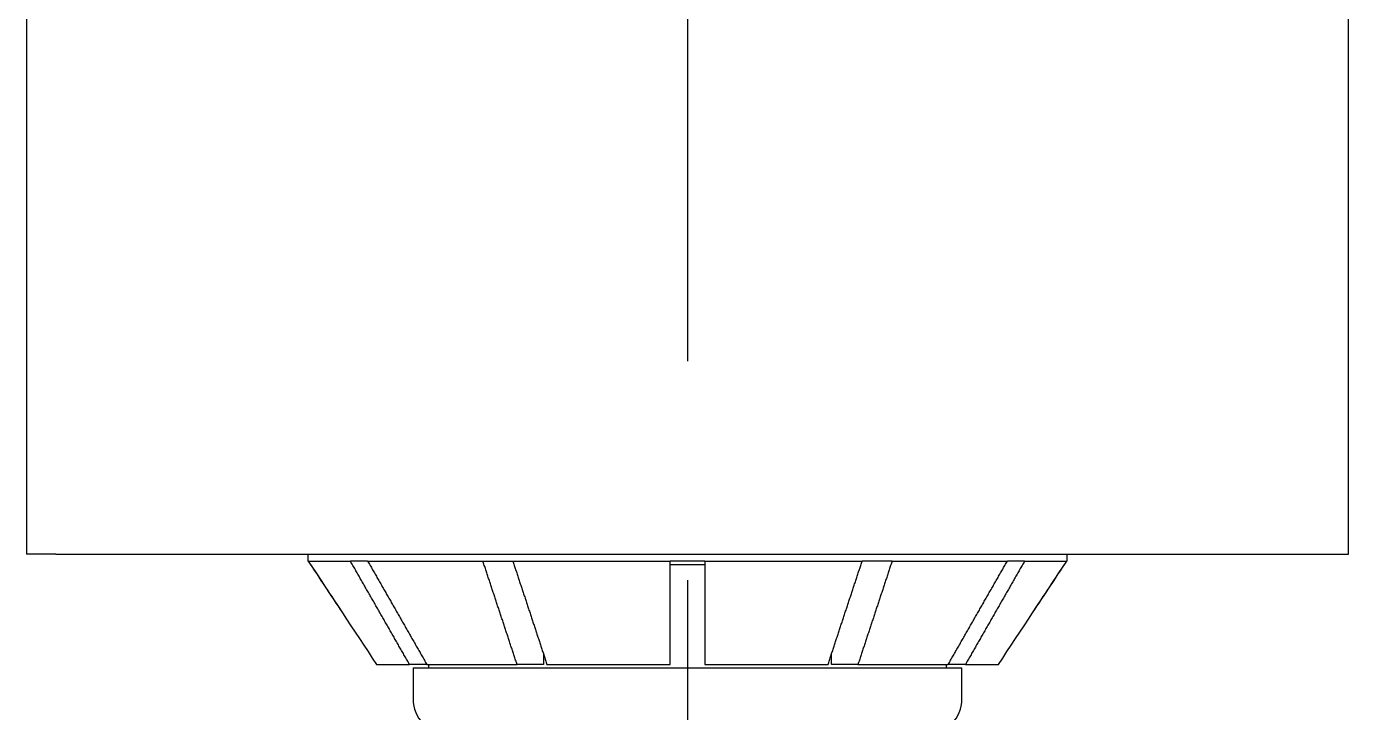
# Model space of a CAD drawing. Extents: x 55 to 320, y 62 to 485.
# Drawn here: x 256.48 to 294.78, y 185 to 204.89 of the extents above; entities that cross this region are included whole.
import ezdxf

# ---------------------------------------------------------------- set-up
doc = ezdxf.new("R2010")
doc.units = 0
doc.header["$MEASUREMENT"] = 0
doc.linetypes.add('CENTER', pattern=[50.8, 31.75, -6.35, 6.35, -6.35])
doc.layers.get('0').update_dxf_attribs({"linetype": 'CONTINUOUS'})
doc.layers.add('FR_QBM1_G14_40U', color=7, linetype='CONTINUOUS')

msp = doc.modelspace()

# ---------------------------------------------------------------- linework, layer by layer
at = {"linetype": 'CENTER'}
msp.add_line((275.628, 379.339), (275.628, 165.681), dxfattribs=at)
at = {"layer": 'FR_QBM1_G14_40U', "color": 5, "linetype": 'Continuous'}
for p, q in [((256.478, 276.596), (256.478, 189.596)), ((294.778, 189.596), (294.778, 243.096)), ((257.326, 189.596), (256.478, 189.596)), ((257.326, 189.596), (260.989, 189.596)), ((260.989, 189.596), (261.65, 189.596)), ((261.65, 189.596), (269.301, 189.596)), ((264.628, 189.596), (264.628, 189.396)), ((269.301, 189.596), (281.955, 189.596)), ((281.955, 189.596), (289.606, 189.596)), ((286.628, 189.396), (286.628, 189.596)), ((289.606, 189.596), (290.267, 189.596)), ((290.267, 189.596), (293.93, 189.596)), ((293.93, 189.596), (294.778, 189.596)), ((264.628, 189.396), (264.639, 189.396)), ((264.639, 189.396), (265.861, 189.396)), ((266.361, 189.396), (265.861, 189.396)), ((266.361, 189.396), (269.7, 189.396)), ((269.7, 189.396), (270.567, 189.396)), ((270.567, 189.396), (275.128, 189.396)), ((276.128, 189.396), (275.128, 189.396)), ((275.128, 186.396), (275.128, 189.396)), ((275.128, 189.296), (276.128, 189.296)), ((276.128, 189.396), (280.689, 189.396)), ((276.128, 189.396), (276.128, 186.396)), ((281.555, 189.396), (280.689, 189.396)), ((281.555, 189.396), (284.894, 189.396)), ((285.394, 189.396), (284.894, 189.396)), ((285.394, 189.396), (286.616, 189.396)), ((286.628, 189.396), (286.616, 189.396)), ((271.453, 186.711), (271.453, 186.396)), ((279.802, 186.396), (279.802, 186.711)), ((266.621, 186.396), (267.577, 186.396)), ((268.077, 186.396), (267.577, 186.396)), ((267.678, 186.296), (283.578, 186.296)), ((267.678, 186.296), (267.678, 185.396)), ((268.077, 186.396), (270.691, 186.396)), ((268.128, 186.396), (268.128, 186.296)), ((271.453, 186.396), (270.691, 186.396)), ((271.557, 186.396), (275.128, 186.396)), ((276.128, 186.396), (279.698, 186.396)), ((280.564, 186.396), (279.802, 186.396)), ((280.564, 186.396), (283.178, 186.396)), ((283.128, 186.296), (283.128, 186.396)), ((283.678, 186.396), (283.178, 186.396)), ((283.578, 185.396), (283.578, 186.296)), ((283.678, 186.396), (284.635, 186.396))]:
    msp.add_line(p, q, dxfattribs=at)
at = {"layer": 'FR_QBM1_G14_40U', "color": 5}
for points in [[(267.577, 186.396, 0), (267.559, 186.428, 0), (267.541, 186.459, 0), (267.523, 186.491, 0), (267.505, 186.523, 0), (267.487, 186.554, 0), (267.469, 186.586, 0), (267.451, 186.617, 0), (267.433, 186.649, 0), (267.415, 186.68, 0), (267.397, 186.712, 0), (267.379, 186.744, 0), (267.361, 186.775, 0), (267.342, 186.807, 0), (267.324, 186.838, 0), (267.306, 186.87, 0), (267.288, 186.901, 0), (267.27, 186.933, 0), (267.252, 186.965, 0), (267.234, 186.996, 0), (267.216, 187.028, 0), (267.198, 187.059, 0), (267.18, 187.091, 0), (267.162, 187.122, 0), (267.144, 187.154, 0), (267.126, 187.186, 0), (267.108, 187.217, 0), (267.09, 187.249, 0), (267.072, 187.28, 0), (267.053, 187.312, 0), (267.035, 187.344, 0), (267.017, 187.375, 0), (266.999, 187.407, 0), (266.981, 187.438, 0), (266.963, 187.47, 0), (266.945, 187.501, 0), (266.927, 187.533, 0), (266.909, 187.565, 0), (266.891, 187.596, 0), (266.873, 187.628, 0), (266.855, 187.659, 0), (266.837, 187.691, 0), (266.819, 187.722, 0), (266.801, 187.754, 0), (266.782, 187.786, 0), (266.764, 187.817, 0), (266.746, 187.849, 0), (266.728, 187.88, 0), (266.71, 187.912, 0), (266.692, 187.944, 0), (266.674, 187.975, 0), (266.656, 188.007, 0), (266.638, 188.038, 0), (266.62, 188.07, 0), (266.602, 188.101, 0), (266.584, 188.133, 0), (266.566, 188.165, 0), (266.548, 188.196, 0), (266.53, 188.228, 0), (266.512, 188.259, 0), (266.494, 188.291, 0), (266.475, 188.322, 0), (266.457, 188.354, 0), (266.439, 188.386, 0), (266.421, 188.417, 0), (266.403, 188.449, 0), (266.385, 188.48, 0), (266.367, 188.512, 0), (266.349, 188.544, 0), (266.331, 188.575, 0), (266.313, 188.607, 0), (266.295, 188.638, 0), (266.277, 188.67, 0), (266.259, 188.701, 0), (266.241, 188.733, 0), (266.223, 188.765, 0), (266.205, 188.796, 0), (266.186, 188.828, 0), (266.168, 188.859, 0), (266.15, 188.891, 0), (266.132, 188.922, 0), (266.114, 188.954, 0), (266.096, 188.986, 0), (266.078, 189.017, 0), (266.06, 189.049, 0), (266.042, 189.08, 0), (266.024, 189.112, 0), (266.006, 189.144, 0), (265.988, 189.175, 0), (265.97, 189.207, 0), (265.952, 189.238, 0), (265.934, 189.27, 0), (265.916, 189.301, 0), (265.898, 189.333, 0), (265.879, 189.365, 0), (265.861, 189.396, 0)], [(266.361, 189.396, 0), (266.379, 189.365, 0), (266.398, 189.333, 0), (266.416, 189.301, 0), (266.434, 189.27, 0), (266.452, 189.238, 0), (266.47, 189.207, 0), (266.488, 189.175, 0), (266.506, 189.144, 0), (266.524, 189.112, 0), (266.542, 189.08, 0), (266.56, 189.049, 0), (266.578, 189.017, 0), (266.596, 188.986, 0), (266.614, 188.954, 0), (266.632, 188.922, 0), (266.65, 188.891, 0), (266.668, 188.859, 0), (266.686, 188.828, 0), (266.705, 188.796, 0), (266.723, 188.765, 0), (266.741, 188.733, 0), (266.759, 188.701, 0), (266.777, 188.67, 0), (266.795, 188.638, 0), (266.813, 188.607, 0), (266.831, 188.575, 0), (266.849, 188.544, 0), (266.867, 188.512, 0), (266.885, 188.48, 0), (266.903, 188.449, 0), (266.921, 188.417, 0), (266.939, 188.386, 0), (266.957, 188.354, 0), (266.975, 188.322, 0), (266.994, 188.291, 0), (267.012, 188.259, 0), (267.03, 188.228, 0), (267.048, 188.196, 0), (267.066, 188.165, 0), (267.084, 188.133, 0), (267.102, 188.101, 0), (267.12, 188.07, 0), (267.138, 188.038, 0), (267.156, 188.007, 0), (267.174, 187.975, 0), (267.192, 187.944, 0), (267.21, 187.912, 0), (267.228, 187.88, 0), (267.246, 187.849, 0), (267.264, 187.817, 0), (267.282, 187.786, 0), (267.301, 187.754, 0), (267.319, 187.722, 0), (267.337, 187.691, 0), (267.355, 187.659, 0), (267.373, 187.628, 0), (267.391, 187.596, 0), (267.409, 187.565, 0), (267.427, 187.533, 0), (267.445, 187.501, 0), (267.463, 187.47, 0), (267.481, 187.438, 0), (267.499, 187.407, 0), (267.517, 187.375, 0), (267.535, 187.344, 0), (267.553, 187.312, 0), (267.572, 187.28, 0), (267.59, 187.249, 0), (267.608, 187.217, 0), (267.626, 187.186, 0), (267.644, 187.154, 0), (267.662, 187.122, 0), (267.68, 187.091, 0), (267.698, 187.059, 0), (267.716, 187.028, 0), (267.734, 186.996, 0), (267.752, 186.965, 0), (267.77, 186.933, 0), (267.788, 186.901, 0), (267.806, 186.87, 0), (267.824, 186.838, 0), (267.842, 186.807, 0), (267.861, 186.775, 0), (267.879, 186.744, 0), (267.897, 186.712, 0), (267.915, 186.68, 0), (267.933, 186.649, 0), (267.951, 186.617, 0), (267.969, 186.586, 0), (267.987, 186.554, 0), (268.005, 186.523, 0), (268.023, 186.491, 0), (268.041, 186.459, 0), (268.059, 186.428, 0), (268.077, 186.396, 0)], [(270.691, 186.396, 0), (270.681, 186.428, 0), (270.67, 186.459, 0), (270.66, 186.491, 0), (270.649, 186.523, 0), (270.639, 186.554, 0), (270.629, 186.586, 0), (270.618, 186.617, 0), (270.608, 186.649, 0), (270.597, 186.68, 0), (270.587, 186.712, 0), (270.576, 186.744, 0), (270.566, 186.775, 0), (270.556, 186.807, 0), (270.545, 186.838, 0), (270.535, 186.87, 0), (270.524, 186.901, 0), (270.514, 186.933, 0), (270.503, 186.965, 0), (270.493, 186.996, 0), (270.483, 187.028, 0), (270.472, 187.059, 0), (270.462, 187.091, 0), (270.451, 187.122, 0), (270.441, 187.154, 0), (270.43, 187.186, 0), (270.42, 187.217, 0), (270.41, 187.249, 0), (270.399, 187.28, 0), (270.389, 187.312, 0), (270.378, 187.344, 0), (270.368, 187.375, 0), (270.357, 187.407, 0), (270.347, 187.438, 0), (270.337, 187.47, 0), (270.326, 187.501, 0), (270.316, 187.533, 0), (270.305, 187.565, 0), (270.295, 187.596, 0), (270.284, 187.628, 0), (270.274, 187.659, 0), (270.264, 187.691, 0), (270.253, 187.722, 0), (270.243, 187.754, 0), (270.232, 187.786, 0), (270.222, 187.817, 0), (270.211, 187.849, 0), (270.201, 187.88, 0), (270.191, 187.912, 0), (270.18, 187.944, 0), (270.17, 187.975, 0), (270.159, 188.007, 0), (270.149, 188.038, 0), (270.138, 188.07, 0), (270.128, 188.101, 0), (270.118, 188.133, 0), (270.107, 188.165, 0), (270.097, 188.196, 0), (270.086, 188.228, 0), (270.076, 188.259, 0), (270.065, 188.291, 0), (270.055, 188.322, 0), (270.045, 188.354, 0), (270.034, 188.386, 0), (270.024, 188.417, 0), (270.013, 188.449, 0), (270.003, 188.48, 0), (269.992, 188.512, 0), (269.982, 188.544, 0), (269.972, 188.575, 0), (269.961, 188.607, 0), (269.951, 188.638, 0), (269.94, 188.67, 0), (269.93, 188.701, 0), (269.919, 188.733, 0), (269.909, 188.765, 0), (269.899, 188.796, 0), (269.888, 188.828, 0), (269.878, 188.859, 0), (269.867, 188.891, 0), (269.857, 188.922, 0), (269.846, 188.954, 0), (269.836, 188.986, 0), (269.826, 189.017, 0), (269.815, 189.049, 0), (269.805, 189.08, 0), (269.794, 189.112, 0), (269.784, 189.144, 0), (269.773, 189.175, 0), (269.763, 189.207, 0), (269.753, 189.238, 0), (269.742, 189.27, 0), (269.732, 189.301, 0), (269.721, 189.333, 0), (269.711, 189.365, 0), (269.7, 189.396, 0)], [(270.567, 189.396, 0), (270.577, 189.365, 0), (270.587, 189.333, 0), (270.598, 189.301, 0), (270.608, 189.27, 0), (270.619, 189.238, 0), (270.629, 189.207, 0), (270.64, 189.175, 0), (270.65, 189.144, 0), (270.66, 189.112, 0), (270.671, 189.08, 0), (270.681, 189.049, 0), (270.692, 189.017, 0), (270.702, 188.986, 0), (270.712, 188.954, 0), (270.723, 188.922, 0), (270.733, 188.891, 0), (270.744, 188.859, 0), (270.754, 188.828, 0), (270.765, 188.796, 0), (270.775, 188.765, 0), (270.785, 188.733, 0), (270.796, 188.701, 0), (270.806, 188.67, 0), (270.817, 188.638, 0), (270.827, 188.607, 0), (270.838, 188.575, 0), (270.848, 188.544, 0), (270.858, 188.512, 0), (270.869, 188.48, 0), (270.879, 188.449, 0), (270.89, 188.417, 0), (270.9, 188.386, 0), (270.911, 188.354, 0), (270.921, 188.322, 0), (270.931, 188.291, 0), (270.942, 188.259, 0), (270.952, 188.228, 0), (270.963, 188.196, 0), (270.973, 188.165, 0), (270.984, 188.133, 0), (270.994, 188.101, 0), (271.004, 188.07, 0), (271.015, 188.038, 0), (271.025, 188.007, 0), (271.036, 187.975, 0), (271.046, 187.944, 0), (271.057, 187.912, 0), (271.067, 187.88, 0), (271.077, 187.849, 0), (271.088, 187.817, 0), (271.098, 187.786, 0), (271.109, 187.754, 0), (271.119, 187.722, 0), (271.13, 187.691, 0), (271.14, 187.659, 0), (271.15, 187.628, 0), (271.161, 187.596, 0), (271.171, 187.565, 0), (271.182, 187.533, 0), (271.192, 187.501, 0), (271.203, 187.47, 0), (271.213, 187.438, 0), (271.223, 187.407, 0), (271.234, 187.375, 0), (271.244, 187.344, 0), (271.255, 187.312, 0), (271.265, 187.28, 0), (271.276, 187.249, 0), (271.286, 187.217, 0), (271.296, 187.186, 0), (271.307, 187.154, 0), (271.317, 187.122, 0), (271.328, 187.091, 0), (271.338, 187.059, 0), (271.349, 187.028, 0), (271.359, 186.996, 0), (271.369, 186.965, 0), (271.38, 186.933, 0), (271.39, 186.901, 0), (271.401, 186.87, 0), (271.411, 186.838, 0), (271.422, 186.807, 0), (271.432, 186.775, 0), (271.442, 186.744, 0), (271.453, 186.712, 0), (271.463, 186.68, 0), (271.474, 186.649, 0), (271.484, 186.617, 0), (271.495, 186.586, 0), (271.505, 186.554, 0), (271.515, 186.523, 0), (271.526, 186.491, 0), (271.536, 186.459, 0), (271.547, 186.428, 0), (271.557, 186.396, 0)], [(279.698, 186.396, 0), (279.709, 186.428, 0), (279.719, 186.459, 0), (279.73, 186.491, 0), (279.74, 186.523, 0), (279.751, 186.554, 0), (279.761, 186.586, 0), (279.771, 186.617, 0), (279.782, 186.649, 0), (279.792, 186.68, 0), (279.803, 186.712, 0), (279.813, 186.744, 0), (279.824, 186.775, 0), (279.834, 186.807, 0), (279.844, 186.838, 0), (279.855, 186.87, 0), (279.865, 186.901, 0), (279.876, 186.933, 0), (279.886, 186.965, 0), (279.897, 186.996, 0), (279.907, 187.028, 0), (279.917, 187.059, 0), (279.928, 187.091, 0), (279.938, 187.122, 0), (279.949, 187.154, 0), (279.959, 187.186, 0), (279.97, 187.217, 0), (279.98, 187.249, 0), (279.99, 187.28, 0), (280.001, 187.312, 0), (280.011, 187.344, 0), (280.022, 187.375, 0), (280.032, 187.407, 0), (280.043, 187.438, 0), (280.053, 187.47, 0), (280.063, 187.501, 0), (280.074, 187.533, 0), (280.084, 187.565, 0), (280.095, 187.596, 0), (280.105, 187.628, 0), (280.116, 187.659, 0), (280.126, 187.691, 0), (280.136, 187.722, 0), (280.147, 187.754, 0), (280.157, 187.786, 0), (280.168, 187.817, 0), (280.178, 187.849, 0), (280.189, 187.88, 0), (280.199, 187.912, 0), (280.209, 187.944, 0), (280.22, 187.975, 0), (280.23, 188.007, 0), (280.241, 188.038, 0), (280.251, 188.07, 0), (280.262, 188.101, 0), (280.272, 188.133, 0), (280.282, 188.165, 0), (280.293, 188.196, 0), (280.303, 188.228, 0), (280.314, 188.259, 0), (280.324, 188.291, 0), (280.335, 188.322, 0), (280.345, 188.354, 0), (280.355, 188.386, 0), (280.366, 188.417, 0), (280.376, 188.449, 0), (280.387, 188.48, 0), (280.397, 188.512, 0), (280.408, 188.544, 0), (280.418, 188.575, 0), (280.428, 188.607, 0), (280.439, 188.638, 0), (280.449, 188.67, 0), (280.46, 188.701, 0), (280.47, 188.733, 0), (280.481, 188.765, 0), (280.491, 188.796, 0), (280.501, 188.828, 0), (280.512, 188.859, 0), (280.522, 188.891, 0), (280.533, 188.922, 0), (280.543, 188.954, 0), (280.554, 188.986, 0), (280.564, 189.017, 0), (280.574, 189.049, 0), (280.585, 189.08, 0), (280.595, 189.112, 0), (280.606, 189.144, 0), (280.616, 189.175, 0), (280.627, 189.207, 0), (280.637, 189.238, 0), (280.647, 189.27, 0), (280.658, 189.301, 0), (280.668, 189.333, 0), (280.679, 189.365, 0), (280.689, 189.396, 0)], [(281.555, 189.396, 0), (281.545, 189.365, 0), (281.534, 189.333, 0), (281.524, 189.301, 0), (281.513, 189.27, 0), (281.503, 189.238, 0), (281.493, 189.207, 0), (281.482, 189.175, 0), (281.472, 189.144, 0), (281.461, 189.112, 0), (281.451, 189.08, 0), (281.44, 189.049, 0), (281.43, 189.017, 0), (281.42, 188.986, 0), (281.409, 188.954, 0), (281.399, 188.922, 0), (281.388, 188.891, 0), (281.378, 188.859, 0), (281.367, 188.828, 0), (281.357, 188.796, 0), (281.347, 188.765, 0), (281.336, 188.733, 0), (281.326, 188.701, 0), (281.315, 188.67, 0), (281.305, 188.638, 0), (281.294, 188.607, 0), (281.284, 188.575, 0), (281.274, 188.544, 0), (281.263, 188.512, 0), (281.253, 188.48, 0), (281.242, 188.449, 0), (281.232, 188.417, 0), (281.221, 188.386, 0), (281.211, 188.354, 0), (281.201, 188.322, 0), (281.19, 188.291, 0), (281.18, 188.259, 0), (281.169, 188.228, 0), (281.159, 188.196, 0), (281.148, 188.165, 0), (281.138, 188.133, 0), (281.128, 188.101, 0), (281.117, 188.07, 0), (281.107, 188.038, 0), (281.096, 188.007, 0), (281.086, 187.975, 0), (281.075, 187.944, 0), (281.065, 187.912, 0), (281.055, 187.88, 0), (281.044, 187.849, 0), (281.034, 187.817, 0), (281.023, 187.786, 0), (281.013, 187.754, 0), (281.002, 187.722, 0), (280.992, 187.691, 0), (280.982, 187.659, 0), (280.971, 187.628, 0), (280.961, 187.596, 0), (280.95, 187.565, 0), (280.94, 187.533, 0), (280.929, 187.501, 0), (280.919, 187.47, 0), (280.909, 187.438, 0), (280.898, 187.407, 0), (280.888, 187.375, 0), (280.877, 187.344, 0), (280.867, 187.312, 0), (280.856, 187.28, 0), (280.846, 187.249, 0), (280.836, 187.217, 0), (280.825, 187.186, 0), (280.815, 187.154, 0), (280.804, 187.122, 0), (280.794, 187.091, 0), (280.783, 187.059, 0), (280.773, 187.028, 0), (280.763, 186.996, 0), (280.752, 186.965, 0), (280.742, 186.933, 0), (280.731, 186.901, 0), (280.721, 186.87, 0), (280.71, 186.838, 0), (280.7, 186.807, 0), (280.69, 186.775, 0), (280.679, 186.744, 0), (280.669, 186.712, 0), (280.658, 186.68, 0), (280.648, 186.649, 0), (280.637, 186.617, 0), (280.627, 186.586, 0), (280.617, 186.554, 0), (280.606, 186.523, 0), (280.596, 186.491, 0), (280.585, 186.459, 0), (280.575, 186.428, 0), (280.564, 186.396, 0)], [(283.178, 186.396, 0), (283.196, 186.428, 0), (283.214, 186.459, 0), (283.233, 186.491, 0), (283.251, 186.523, 0), (283.269, 186.554, 0), (283.287, 186.586, 0), (283.305, 186.617, 0), (283.323, 186.649, 0), (283.341, 186.68, 0), (283.359, 186.712, 0), (283.377, 186.744, 0), (283.395, 186.775, 0), (283.413, 186.807, 0), (283.431, 186.838, 0), (283.449, 186.87, 0), (283.467, 186.901, 0), (283.485, 186.933, 0), (283.503, 186.965, 0), (283.522, 186.996, 0), (283.54, 187.028, 0), (283.558, 187.059, 0), (283.576, 187.091, 0), (283.594, 187.122, 0), (283.612, 187.154, 0), (283.63, 187.186, 0), (283.648, 187.217, 0), (283.666, 187.249, 0), (283.684, 187.28, 0), (283.702, 187.312, 0), (283.72, 187.344, 0), (283.738, 187.375, 0), (283.756, 187.407, 0), (283.774, 187.438, 0), (283.793, 187.47, 0), (283.811, 187.501, 0), (283.829, 187.533, 0), (283.847, 187.565, 0), (283.865, 187.596, 0), (283.883, 187.628, 0), (283.901, 187.659, 0), (283.919, 187.691, 0), (283.937, 187.722, 0), (283.955, 187.754, 0), (283.973, 187.786, 0), (283.991, 187.817, 0), (284.009, 187.849, 0), (284.027, 187.88, 0), (284.045, 187.912, 0), (284.063, 187.944, 0), (284.082, 187.975, 0), (284.1, 188.007, 0), (284.118, 188.038, 0), (284.136, 188.07, 0), (284.154, 188.101, 0), (284.172, 188.133, 0), (284.19, 188.165, 0), (284.208, 188.196, 0), (284.226, 188.228, 0), (284.244, 188.259, 0), (284.262, 188.291, 0), (284.28, 188.322, 0), (284.298, 188.354, 0), (284.316, 188.386, 0), (284.334, 188.417, 0), (284.352, 188.449, 0), (284.371, 188.48, 0), (284.389, 188.512, 0), (284.407, 188.544, 0), (284.425, 188.575, 0), (284.443, 188.607, 0), (284.461, 188.638, 0), (284.479, 188.67, 0), (284.497, 188.701, 0), (284.515, 188.733, 0), (284.533, 188.765, 0), (284.551, 188.796, 0), (284.569, 188.828, 0), (284.587, 188.859, 0), (284.605, 188.891, 0), (284.623, 188.922, 0), (284.641, 188.954, 0), (284.659, 188.986, 0), (284.678, 189.017, 0), (284.696, 189.049, 0), (284.714, 189.08, 0), (284.732, 189.112, 0), (284.75, 189.144, 0), (284.768, 189.175, 0), (284.786, 189.207, 0), (284.804, 189.238, 0), (284.822, 189.27, 0), (284.84, 189.301, 0), (284.858, 189.333, 0), (284.876, 189.365, 0), (284.894, 189.396, 0)], [(285.394, 189.396, 0), (285.376, 189.365, 0), (285.358, 189.333, 0), (285.34, 189.301, 0), (285.322, 189.27, 0), (285.304, 189.238, 0), (285.286, 189.207, 0), (285.268, 189.175, 0), (285.25, 189.144, 0), (285.232, 189.112, 0), (285.214, 189.08, 0), (285.196, 189.049, 0), (285.178, 189.017, 0), (285.159, 188.986, 0), (285.141, 188.954, 0), (285.123, 188.922, 0), (285.105, 188.891, 0), (285.087, 188.859, 0), (285.069, 188.828, 0), (285.051, 188.796, 0), (285.033, 188.765, 0), (285.015, 188.733, 0), (284.997, 188.701, 0), (284.979, 188.67, 0), (284.961, 188.638, 0), (284.943, 188.607, 0), (284.925, 188.575, 0), (284.907, 188.544, 0), (284.889, 188.512, 0), (284.871, 188.48, 0), (284.852, 188.449, 0), (284.834, 188.417, 0), (284.816, 188.386, 0), (284.798, 188.354, 0), (284.78, 188.322, 0), (284.762, 188.291, 0), (284.744, 188.259, 0), (284.726, 188.228, 0), (284.708, 188.196, 0), (284.69, 188.165, 0), (284.672, 188.133, 0), (284.654, 188.101, 0), (284.636, 188.07, 0), (284.618, 188.038, 0), (284.6, 188.007, 0), (284.582, 187.975, 0), (284.563, 187.944, 0), (284.545, 187.912, 0), (284.527, 187.88, 0), (284.509, 187.849, 0), (284.491, 187.817, 0), (284.473, 187.786, 0), (284.455, 187.754, 0), (284.437, 187.722, 0), (284.419, 187.691, 0), (284.401, 187.659, 0), (284.383, 187.628, 0), (284.365, 187.596, 0), (284.347, 187.565, 0), (284.329, 187.533, 0), (284.311, 187.501, 0), (284.293, 187.47, 0), (284.274, 187.438, 0), (284.256, 187.407, 0), (284.238, 187.375, 0), (284.22, 187.344, 0), (284.202, 187.312, 0), (284.184, 187.28, 0), (284.166, 187.249, 0), (284.148, 187.217, 0), (284.13, 187.186, 0), (284.112, 187.154, 0), (284.094, 187.122, 0), (284.076, 187.091, 0), (284.058, 187.059, 0), (284.04, 187.028, 0), (284.022, 186.996, 0), (284.003, 186.965, 0), (283.985, 186.933, 0), (283.967, 186.901, 0), (283.949, 186.87, 0), (283.931, 186.838, 0), (283.913, 186.807, 0), (283.895, 186.775, 0), (283.877, 186.744, 0), (283.859, 186.712, 0), (283.841, 186.68, 0), (283.823, 186.649, 0), (283.805, 186.617, 0), (283.787, 186.586, 0), (283.769, 186.554, 0), (283.751, 186.523, 0), (283.733, 186.491, 0), (283.714, 186.459, 0), (283.696, 186.428, 0), (283.678, 186.396, 0)]]:
    msp.add_polyline3d(points, dxfattribs=at)
at = {"layer": 'FR_QBM1_G14_40U', "color": 5, "linetype": 'Continuous'}
for centre, radius, start, end in [((13062.528, 8639.754), 15336.052, 213.4365087, 213.4499406), ((13148.277, 8696.388), 15438.816, 213.4365534, 213.4432247), ((-12597.021, 8696.388), 15438.816, 326.5501041, 326.5634466), ((-12511.272, 8639.754), 15336.052, 326.5567753, 326.5634913), ((268.678, 185.396), 1, 180, 270), ((282.578, 185.396), 1, 270, 0)]:
    msp.add_arc(centre, radius, start, end, dxfattribs=at)

doc.saveas('drawing.dxf')
